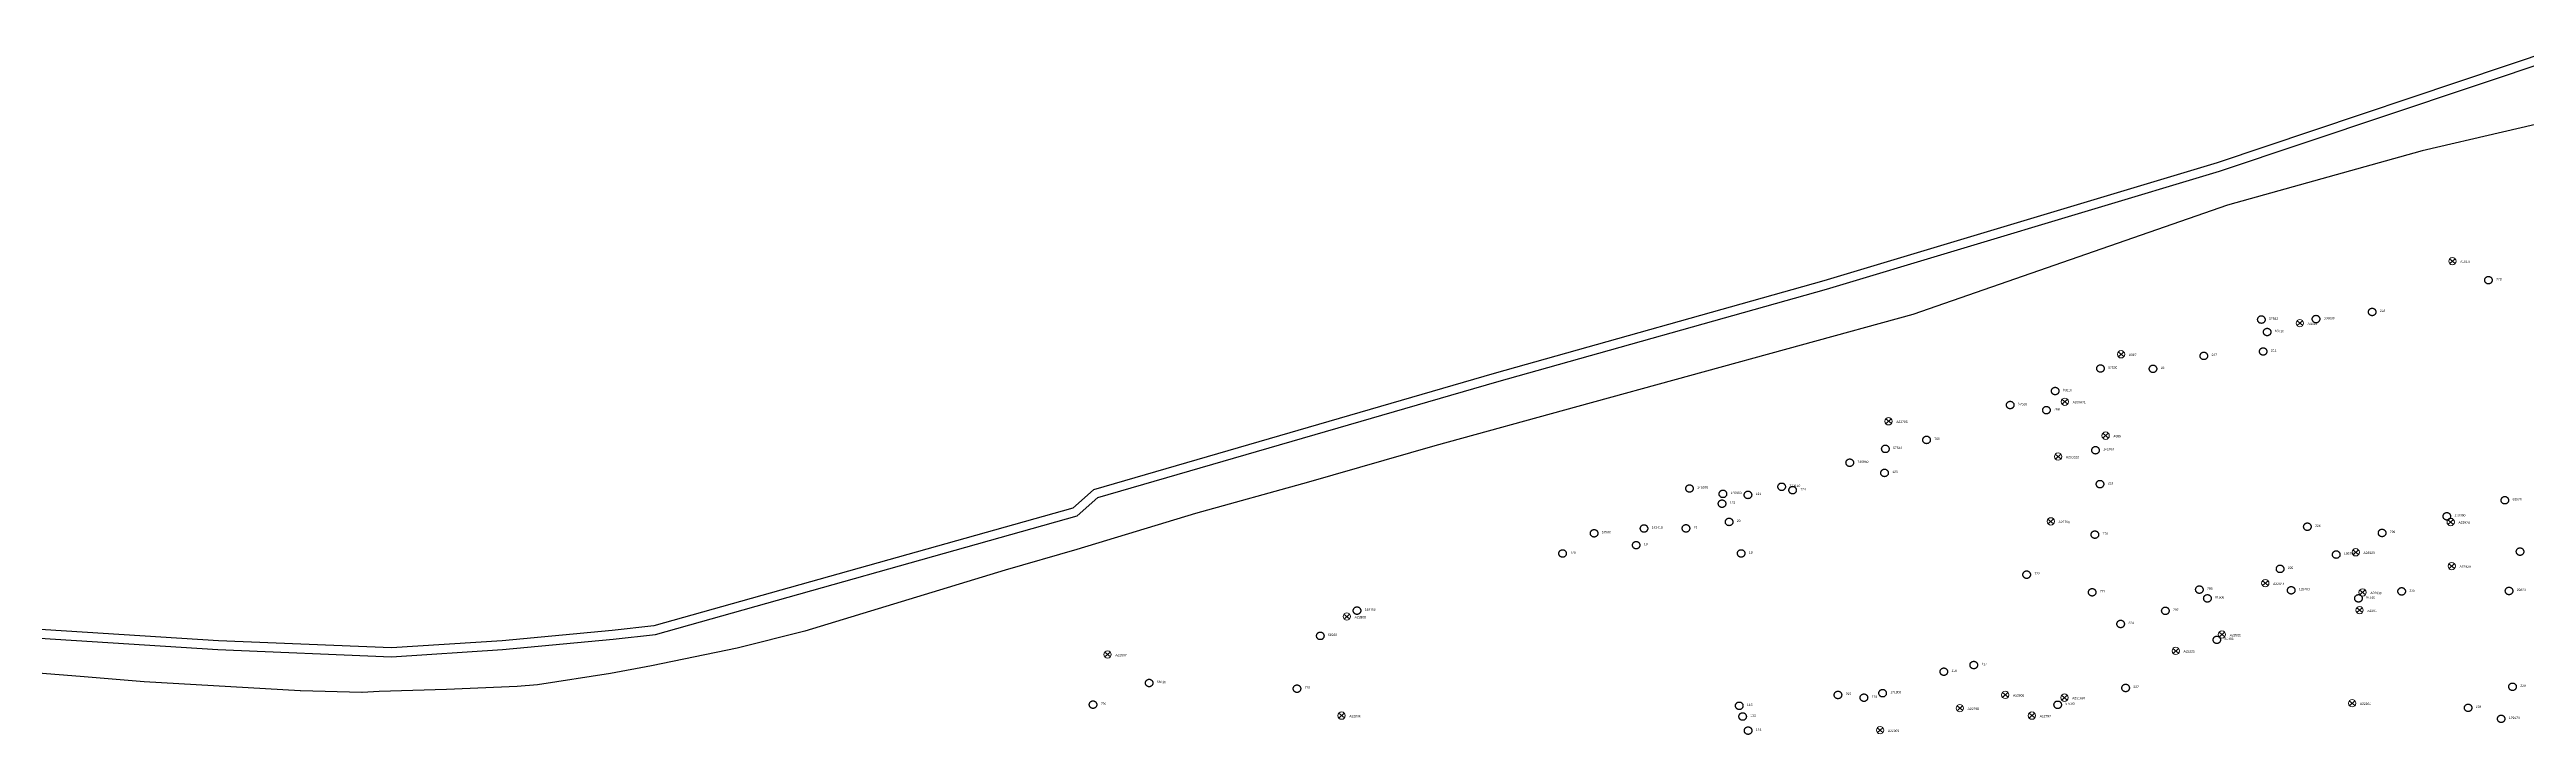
# Model space of a CAD drawing. Header units: millimetres. Extents: x 676447 to 689606, y 7455628 to 7463967.
# Drawn here: x 683686 to 684427, y 7457543 to 7457748 of the extents above; entities that cross this region are included whole.
import ezdxf

# ---------------------------------------------------------------- set-up
doc = ezdxf.new("R2010")
doc.units = ezdxf.units.MM
doc.header["$LTSCALE"] = 0.1
doc.header["$MEASUREMENT"] = 0
doc.linetypes.add('PHANTOM2', pattern=[1.25, 0.625, -0.125, 0.125, -0.125, 0.125, -0.125])
doc.layers.add('10.4-Postes', color=1, linetype='Continuous', lineweight=0)
for name, color, linetype in [('Caixas Subterrâneas', 5, 'Continuous'), ('LEGENDAS_INFRAESTRUTURAS', 7, 'Continuous'), ('MUB_MEIOFIO', 7, 'Continuous'), ('MUB_OBRA_ARTE', 7, 'Continuous'), ('NOS_DE_INFRAESTRUTURA', 7, 'Continuous')]:
    doc.layers.add(name, color=color, linetype=linetype)
doc.styles.get("Standard").update_dxf_attribs({"font": 'arial.ttf'})

# ---------------------------------------------------------------- blocks, each defined once
blk = doc.blocks.new('PTPT')
at = {"layer": '10.4-Postes', "color": 1, "linetype": 'PHANTOM2'}
for points in [[(-0.0000079, 0.0000104), (0.0000075, -0.000002)], [(0.000007, 0.0000109), (-0.0000074, -0.0000025)]]:
    blk.add_lwpolyline(points, dxfattribs=at)
at = {"layer": '10.4-Postes', "color": 1}
blk.add_circle((-0.0000002, 0.0000042), 0.00000987, dxfattribs=at)
blk = doc.blocks.new('MHMZ')
at = {"linetype": 'PHANTOM2'}
blk.add_circle((0, 0), 0.0000101, dxfattribs=at)

msp = doc.modelspace()

# ---------------------------------------------------------------- linework, layer by layer
at = {"layer": 'MUB_MEIOFIO', "linetype": 'Continuous'}
msp.add_lwpolyline([(684443.99, 7457728.44), (684395.97, 7457717.28), (684337.71, 7457701.06), (684243.61, 7457668.4), (684143.35, 7457640.85), (684100.57, 7457629.15), (684062.75, 7457618.23), (684028.97, 7457608.9), (683993.41, 7457598.1), (683972.03, 7457591.9), (683912.05, 7457573.71), (683891.86, 7457568.61), (683891.82, 7457568.6), (683866.16, 7457563.31), (683853.97, 7457561), (683832.1, 7457557.69), (683826, 7457557.17), (683804.87, 7457556.21), (683784.73, 7457555.61), (683784.71, 7457555.61), (683779.62, 7457555.32), (683779.54, 7457555.32), (683761.18, 7457555.89), (683761.12, 7457555.89), (683714.43, 7457558.59), (683695.3, 7457560.17), (683667.59, 7457562.31)], dxfattribs=at)
at = {"layer": 'MUB_OBRA_ARTE', "linetype": 'Continuous'}
for points in [[(684435.66, 7457747.6), (684334.58, 7457713.72), (684216.99, 7457678.48), (684118.35, 7457650.78), (683998.44, 7457616), (683992.26, 7457610.51), (683866.86, 7457575.27), (683854.47, 7457573.91), (683821.49, 7457570.81), (683788.42, 7457568.68), (683736.63, 7457570.81), (683650.32, 7457576.29)], [(683650.16, 7457573.65), (683736.49, 7457568.17), (683788.43, 7457566.03), (683821.63, 7457568.16), (683854.76, 7457571.28), (683867.36, 7457572.66), (683993.55, 7457608.13), (683999.74, 7457613.62), (684119.07, 7457648.23), (684217.72, 7457675.94), (684335.37, 7457711.19), (684436.38, 7457745.05)]]:
    msp.add_lwpolyline(points, dxfattribs=at)

# ---------------------------------------------------------------- block references
at = {"layer": 'Caixas Subterrâneas', "color": 40}
for p, xscale, yscale, zscale, rotation in [((684415.79, 7457678.64), 111319.4907932736, 111319.4907932736, 111319.4907932736, 359.2974823268686), ((684347.85, 7457666.86), 111319.4907932736, 111319.4907932736, 111319.4907932736, 359.2977373557427), ((684364.2, 7457667.01), 111319.4907932735, 111319.4907932735, 111319.4907932735, 359.2976751640846), ((684381, 7457669.14), 111319.4907932736, 111319.4907932736, 111319.4907932736, 359.2976118652584), ((684348.39, 7457657.31), 111319.4907932736, 111319.4907932736, 111319.4907932736, 359.2977323582126), ((684349.58, 7457663.14), 111319.4907932736, 111319.4907932736, 111319.4907932736, 359.2977296170167), ((684299.71, 7457652.24), 111319.4907932736, 111319.4907932736, 111319.4907932736, 359.2979161238514), ((684315.43, 7457652.14), 111319.4907932736, 111319.4907932736, 111319.4907932736, 359.2978562352742), ((684330.64, 7457656), 111319.4907932735, 111319.4907932735, 111319.4907932735, 359.2977995070207), ((684286.16, 7457645.49), 111319.4907932736, 111319.4907932736, 111319.4907932736, 359.2979656100709), ((684272.71, 7457641.3), 111319.4907932736, 111319.4907932736, 111319.4907932736, 359.2980155271), ((684283.54, 7457639.78), 111319.4907932736, 111319.4907932736, 111319.4907932736, 359.2979738375863), ((684235.36, 7457628.19), 111319.4907932735, 111319.4907932735, 111319.4907932735, 359.2981536981947), ((684247.68, 7457630.88), 111319.4907932735, 111319.4907932735, 111319.4907932735, 359.298107607237), ((684298.23, 7457627.79), 111319.4907932735, 111319.4907932735, 111319.4907932735, 359.2979142411426), ((684224.7, 7457624.06), 111319.4907932736, 111319.4907932736, 111319.4907932736, 359.2981930022846), ((684235.11, 7457621.01), 111319.4907932735, 111319.4907932735, 111319.4907932735, 359.2981524423306), ((684176.76, 7457616.35), 111319.4907932736, 111319.4907932736, 111319.4907932736, 359.2983731581742), ((684186.75, 7457614.74), 111319.4907932736, 111319.4907932736, 111319.4907932736, 359.2983346418236), ((684194.24, 7457614.43), 111319.4907932735, 111319.4907932735, 111319.4907932735, 359.298306023857), ((684204.33, 7457616.87), 111319.4907932736, 111319.4907932736, 111319.4907932736, 359.2982683429676), ((684207.6, 7457615.85), 111319.4907932736, 111319.4907932736, 111319.4907932736, 359.2982555704978), ((684299.57, 7457617.66), 111319.4907932736, 111319.4907932736, 111319.4907932736, 359.2979060139158), ((684420.7, 7457612.84), 111319.4907932736, 111319.4907932736, 111319.4907932736, 359.297443369664), ((684186.49, 7457611.81), 111319.4907932736, 111319.4907932736, 111319.4907932736, 359.2983347007191), ((684188.61, 7457606.36), 111319.4907932736, 111319.4907932736, 111319.4907932736, 359.2983249787226), ((684403.33, 7457608.04), 111319.4907932736, 111319.4907932736, 111319.4907932736, 359.2975080140396), ((684148.22, 7457602.96), 111319.4907932736, 111319.4907932736, 111319.4907932736, 359.2984777036519), ((684160.81, 7457599.41), 111319.4907932736, 111319.4907932736, 111319.4907932736, 359.2984286796371), ((684163.15, 7457604.39), 111319.4907932736, 111319.4907932736, 111319.4907932736, 359.2984212957356), ((684175.7, 7457604.43), 111319.4907932735, 111319.4907932735, 111319.4907932735, 359.2983735307163), ((684298.04, 7457602.56), 111319.4907932736, 111319.4907932736, 111319.4907932736, 359.2979071983204), ((684361.61, 7457604.92), 111319.4907932736, 111319.4907932736, 111319.4907932736, 359.2976659138594), ((684383.97, 7457603.06), 111319.4907932736, 111319.4907932736, 111319.4907932736, 359.2975802177497), ((684138.78, 7457596.92), 111319.4907932735, 111319.4907932735, 111319.4907932735, 359.298511780155), ((684192.21, 7457596.93), 111319.4907932736, 111319.4907932736, 111319.4907932736, 359.2983083674825), ((684277.63, 7457590.59), 111319.4907932736, 111319.4907932736, 111319.4907932736, 359.297981212373), ((684353.45, 7457592.31), 111319.4907932736, 111319.4907932736, 111319.4907932736, 359.2976930757084), ((684370.25, 7457596.59), 111319.4907932736, 111319.4907932736, 111319.4907932736, 359.2976304458243), ((684425.24, 7457597.48), 111319.4907932735, 111319.4907932735, 111319.4907932735, 359.2974213758986), ((684297.22, 7457585.32), 111319.4907932735, 111319.4907932735, 111319.4907932735, 359.2979050251312), ((684329.3, 7457586.12), 111319.4907932736, 111319.4907932736, 111319.4907932736, 359.2977831427694), ((684331.71, 7457583.5), 111319.4907932735, 111319.4907932735, 111319.4907932735, 359.2977731400265), ((684356.78, 7457585.91), 111319.4907932736, 111319.4907932736, 111319.4907932736, 359.2976784387797), ((684376.9, 7457583.5), 111319.4907932736, 111319.4907932736, 111319.4907932736, 359.2976011129046), ((684389.83, 7457585.58), 111319.4907932736, 111319.4907932736, 111319.4907932736, 359.2975525338263), ((684421.95, 7457585.72), 111319.4907932736, 111319.4907932736, 111319.4907932736, 359.2974302607259), ((684077.28, 7457579.83), 111319.4907932736, 111319.4907932736, 111319.4907932736, 359.2987406675896), ((684305.75, 7457575.84), 111319.4907932735, 111319.4907932735, 111319.4907932735, 359.2978696309247), ((684319.14, 7457579.77), 111319.4907932735, 111319.4907932735, 111319.4907932735, 359.2978198340422), ((684066.29, 7457572.28), 111319.4907932736, 111319.4907932736, 111319.4907932736, 359.2987801903019), ((684334.52, 7457571.09), 111319.4907932736, 111319.4907932736, 111319.4907932736, 359.2977586307629), ((684252.84, 7457561.56), 111319.4907932735, 111319.4907932735, 111319.4907932735, 359.2980666674092), ((684261.81, 7457563.56), 111319.4907932736, 111319.4907932736, 111319.4907932736, 359.2980331400962), ((684015.1, 7457558.19), 111319.4907932736, 111319.4907932736, 111319.4907932736, 359.2989707210743), ((684059.32, 7457556.49), 111319.4907932736, 111319.4907932736, 111319.4907932736, 359.2988018510563), ((684221.17, 7457554.62), 111319.4907932736, 111319.4907932736, 111319.4907932736, 359.2981851022746), ((684228.94, 7457553.8), 111319.4907932736, 111319.4907932736, 111319.4907932736, 359.2981552800206), ((684234.52, 7457555.14), 111319.4907932736, 111319.4907932736, 111319.4907932736, 359.2981344347114), ((684307.24, 7457556.71), 111319.4907932735, 111319.4907932735, 111319.4907932735, 359.2978580783395), ((684423, 7457557.06), 111319.4907932736, 111319.4907932736, 111319.4907932736, 359.2974174483626), ((683998.3, 7457551.72), 111319.4907932736, 111319.4907932736, 111319.4907932736, 359.2990326921305), ((684191.64, 7457551.38), 111319.4907932736, 111319.4907932736, 111319.4907932736, 359.2982965138858), ((684192.65, 7457548.16), 111319.4907932736, 111319.4907932736, 111319.4907932736, 359.2982917014198), ((684286.92, 7457551.68), 111319.4907932736, 111319.4907932736, 111319.4907932736, 359.2979338771037), ((684409.71, 7457550.77), 111319.4907932736, 111319.4907932736, 111319.4907932736, 359.2974661259042), ((684419.6, 7457547.47), 111319.4907932735, 111319.4907932735, 111319.4907932735, 359.2974274336877), ((684194.29, 7457543.95), 111319.4907932736, 111319.4907932736, 111319.4907932736, 359.2982841712061)]:
    msp.add_blockref('MHMZ', p, dxfattribs=dict(at, xscale=xscale, yscale=yscale, zscale=zscale, rotation=rotation))
at = {"layer": 'NOS_DE_INFRAESTRUTURA', "color": 1}
for p, xscale, yscale, zscale, rotation in [((684405.02, 7457683.86), 111319.4907932735, 111319.4907932735, 111319.4907932735, 359.2975249403086), ((684359.38, 7457665.32), 111319.4907932736, 111319.4907932736, 111319.4907932736, 359.2976929775776), ((684305.89, 7457656.01), 111319.4907932736, 111319.4907932736, 111319.4907932736, 359.29789373929), ((684236.32, 7457635.98), 111319.4907932736, 111319.4907932736, 111319.4907932736, 359.2981524344153), ((684289.07, 7457641.83), 111319.4907932736, 111319.4907932736, 111319.4907932736, 359.2979534219479), ((684301.27, 7457631.68), 111319.4907932736, 111319.4907932736, 111319.4907932736, 359.2979038586856), ((684287.05, 7457625.43), 111319.4907932736, 111319.4907932736, 111319.4907932736, 359.297956048825), ((684284.86, 7457606.05), 111319.4907932736, 111319.4907932736, 111319.4907932736, 359.2979584253772), ((684404.51, 7457605.86), 111319.4907932736, 111319.4907932736, 111319.4907932736, 359.2975028739023), ((684376.1, 7457596.8), 111319.4907932735, 111319.4907932735, 111319.4907932735, 359.2976082584694), ((684404.82, 7457592.68), 111319.4907932736, 111319.4907932736, 111319.4907932736, 359.2974976365628), ((684349.05, 7457587.57), 111319.4907932736, 111319.4907932736, 111319.4907932736, 359.2977083669361), ((684378.16, 7457584.81), 111319.4907932736, 111319.4907932736, 111319.4907932736, 359.2975966966424), ((684074.25, 7457577.59), 111319.4907932736, 111319.4907932736, 111319.4907932736, 359.2987514934401), ((684377.26, 7457579.5), 111319.4907932736, 111319.4907932736, 111319.4907932736, 359.297598503096), ((684336.07, 7457572.21), 111319.4907932736, 111319.4907932736, 111319.4907932736, 359.2977530783668), ((684002.68, 7457566.24), 111319.4907932735, 111319.4907932735, 111319.4907932735, 359.2990205099819), ((684322.25, 7457567.32), 111319.4907932736, 111319.4907932736, 111319.4907932736, 359.2978041871485), ((684271.24, 7457554.16), 111319.4907932735, 111319.4907932735, 111319.4907932735, 359.2979943281583), ((684288.95, 7457553.34), 111319.4907932736, 111319.4907932736, 111319.4907932736, 359.2979266763637), ((684072.68, 7457547.96), 111319.4907932735, 111319.4907932735, 111319.4907932735, 359.2987483687764), ((684257.66, 7457550.18), 111319.4907932736, 111319.4907932736, 111319.4907932736, 359.2980448012452), ((684279.22, 7457547.96), 111319.4907932735, 111319.4907932735, 111319.4907932735, 359.2979620376989), ((684375.03, 7457551.67), 111319.4907932736, 111319.4907932736, 111319.4907932736, 359.2975984454373), ((684233.79, 7457543.61), 111319.4907932736, 111319.4907932736, 111319.4907932736, 359.2981336666977)]:
    msp.add_blockref('PTPT', p, dxfattribs=dict(at, xscale=xscale, yscale=yscale, zscale=zscale, rotation=rotation))

# ---------------------------------------------------------------- texts
at = {"layer": 'LEGENDAS_INFRAESTRUTURAS', "color": 1}
for s, rotation, p in [('A1014', 359.29752, (684407.33, 7457683.83)), ('A4519', 359.29768, (684361.69, 7457665.29)), ('A987', 359.29788, (684308.2, 7457655.98)), ('A22795', 359.29814, (684238.63, 7457635.96)), ('A231621', 359.29794, (684291.38, 7457641.81)), ('A985', 359.2979, (684303.58, 7457631.65)), ('A231622', 359.29795, (684289.36, 7457625.4)), ('A22796', 359.29795, (684287.17, 7457606.02)), ('A22924', 359.29749, (684406.82, 7457605.83)), ('A22923', 359.2976, (684378.4, 7457596.78)), ('A22929', 359.29749, (684407.13, 7457592.65)), ('A22644', 359.2977, (684351.36, 7457587.54)), ('A22930', 359.29759, (684380.47, 7457584.78)), ('A22808', 359.29874, (684076.56, 7457577.56)), ('A1061', 359.29759, (684379.57, 7457579.47)), ('A22925', 359.29774, (684338.38, 7457572.18)), ('A22507', 359.29901, (684004.99, 7457566.21)), ('A22926', 359.2978, (684324.56, 7457567.3)), ('A22809', 359.29799, (684273.55, 7457554.13)), ('A22806', 359.29874, (684074.99, 7457547.93)), ('A22798', 359.29804, (684259.97, 7457550.15)), ('A22797', 359.29795, (684281.53, 7457547.93)), ('A231691', 359.29792, (684291.26, 7457553.31)), ('A22931', 359.29759, (684377.33, 7457551.64)), ('A22909', 359.29812, (684236.1, 7457543.58))]:
    msp.add_text(s, height=0.7, rotation=rotation, dxfattribs=at).set_placement(p)
at = {"layer": 'LEGENDAS_INFRAESTRUTURAS', "color": 5}
for s, rotation, p in [('773', 359.29747, (684418.1, 7457678.62)), ('57540', 359.29773, (684350.16, 7457666.83)), ('106830', 359.29767, (684366.5, 7457666.98)), ('218', 359.2976, (684383.3, 7457669.12)), ('63710', 359.29772, (684351.89, 7457663.11)), ('57530', 359.29791, (684302.02, 7457652.21)), ('22', 359.29785, (684317.74, 7457652.11)), ('217', 359.29779, (684332.95, 7457655.97)), ('211', 359.29772, (684350.7, 7457657.28)), ('80210', 359.29796, (684288.47, 7457645.46)), ('57520', 359.29801, (684275.02, 7457641.27)), ('768', 359.29797, (684285.85, 7457639.76)), ('57510', 359.29814, (684237.67, 7457628.16)), ('769', 359.2981, (684249.99, 7457630.85)), ('140950', 359.29818, (684227.01, 7457624.04)), ('123', 359.29814, (684237.42, 7457620.98)), ('142760', 359.29791, (684300.54, 7457627.76)), ('140970', 359.29836, (684179.07, 7457616.32)), ('140960', 359.29833, (684189.05, 7457614.71)), ('121', 359.2983, (684196.55, 7457614.4)), ('233110', 359.29826, (684206.64, 7457616.85)), ('774', 359.29825, (684209.91, 7457615.82)), ('223', 359.2979, (684301.88, 7457617.63)), ('122', 359.29833, (684188.8, 7457611.78)), ('20', 359.29832, (684190.92, 7457606.33)), ('113390', 359.2975, (684405.64, 7457608.01)), ('81520', 359.29743, (684423.01, 7457612.81)), ('57500', 359.29847, (684150.53, 7457602.93)), ('18', 359.29842, (684163.12, 7457599.39)), ('140410', 359.29841, (684165.46, 7457604.36)), ('21', 359.29836, (684178.01, 7457604.4)), ('770', 359.2979, (684300.35, 7457602.53)), ('226', 359.29766, (684363.92, 7457604.89)), ('799', 359.29757, (684386.28, 7457603.03)), ('775', 359.2985, (684141.09, 7457596.9)), ('19', 359.2983, (684194.52, 7457596.9)), ('225', 359.29768, (684355.76, 7457592.28)), ('106790', 359.29762, (684372.56, 7457596.57)), ('772', 359.29797, (684279.94, 7457590.56)), ('771', 359.2979, (684299.53, 7457585.29)), ('796', 359.29777, (684331.6, 7457586.09)), ('125100', 359.29767, (684359.09, 7457585.89)), ('235', 359.29754, (684392.13, 7457585.55)), ('22820', 359.29742, (684424.26, 7457585.69)), ('148150', 359.29873, (684079.59, 7457579.8)), ('797', 359.29781, (684321.45, 7457579.74)), ('81500', 359.29776, (684334.02, 7457583.47)), ('81510', 359.29759, (684379.21, 7457583.47)), ('58220', 359.29877, (684068.6, 7457572.26)), ('224', 359.29786, (684308.06, 7457575.81)), ('81490', 359.29775, (684336.83, 7457571.06)), ('116', 359.29806, (684255.15, 7457561.53)), ('117', 359.29802, (684264.12, 7457563.53)), ('58230', 359.29896, (684017.41, 7457558.16)), ('776', 359.29879, (684061.63, 7457556.47)), ('795', 359.29818, (684223.48, 7457554.59)), ('171300', 359.29813, (684236.83, 7457555.11)), ('237', 359.29785, (684309.55, 7457556.69)), ('229', 359.29741, (684425.31, 7457557.04)), ('794', 359.29902, (684000.61, 7457551.69)), ('115', 359.29829, (684193.95, 7457551.35)), ('113', 359.29828, (684194.96, 7457548.13)), ('118', 359.29815, (684231.25, 7457553.77)), ('57490', 359.29793, (684289.23, 7457551.66)), ('234', 359.29746, (684412.02, 7457550.74)), ('179470', 359.29742, (684421.91, 7457547.44)), ('114', 359.29828, (684196.6, 7457543.92))]:
    msp.add_text(s, height=0.7, rotation=rotation, dxfattribs=at).set_placement(p)

doc.saveas('drawing.dxf')
